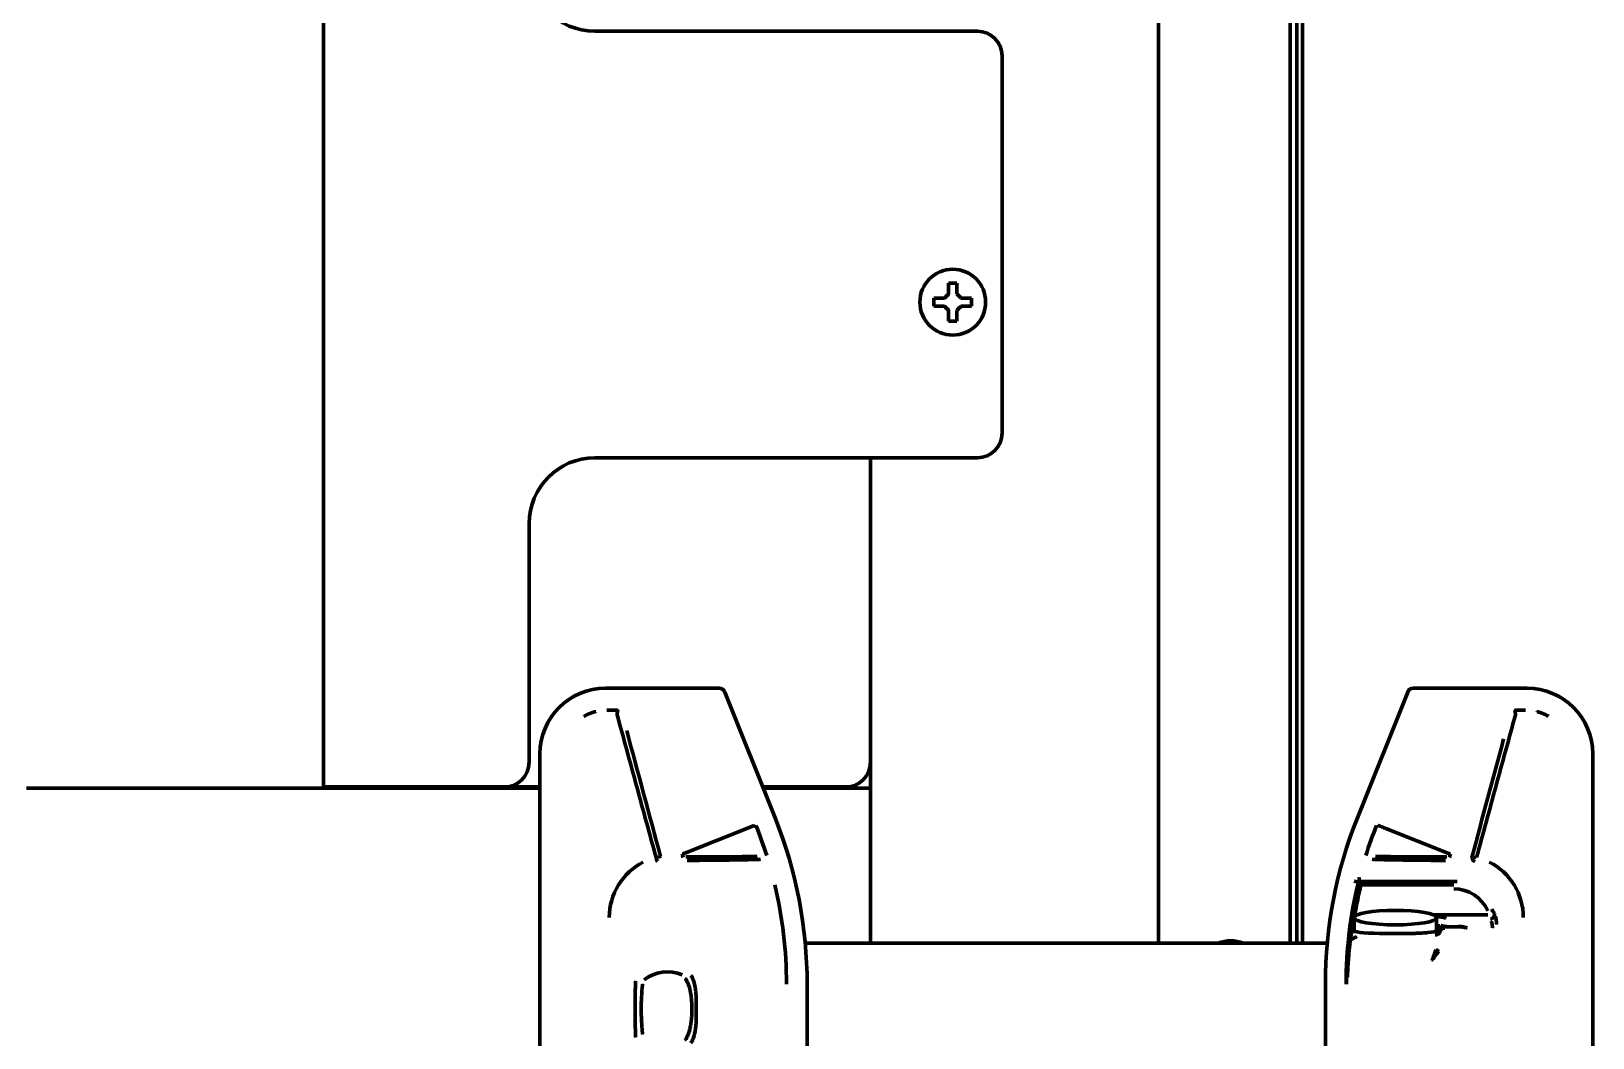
# Model space of a CAD drawing. Header units: inches. Extents: x -2983 to 7024, y 422 to 5529.
# Drawn here: x 3463.8 to 3653.6, y 4707 to 4829.3 of the extents above; entities that cross this region are included whole.
import ezdxf

# ---------------------------------------------------------------- set-up
doc = ezdxf.new("R2010")
doc.units = ezdxf.units.IN

msp = doc.modelspace()

# ---------------------------------------------------------------- linework, layer by layer
at = {"linetype": 'Continuous', "lineweight": 70}
for p, q in [((3499.28, 5360.79), (3499.28, 4737.49)), ((3616.78, 4718.49), (3616.78, 5275.99)), ((3600.78, 4718.5), (3600.78, 5273.99)), ((3618.28, 4718.49), (3618.28, 5013.79)), ((3617.61, 5012.79), (3617.61, 4718.49)), ((3532.28, 4829.33), (3578.78, 4829.33)), ((3581.78, 4826.33), (3581.78, 4780.49)), ((3573.48, 4796.41), (3573.48, 4796.91)), ((3578.08, 4796.91), (3578.08, 4796.41)), ((3573.48, 4795.91), (3573.48, 4796.41)), ((3578.08, 4796.41), (3578.08, 4795.91)), ((3578.78, 4777.49), (3532.28, 4777.49)), ((3565.78, 4718.49), (3565.78, 4777.5)), ((3524.28, 4769.49), (3524.28, 4740.49)), ((3533.57, 4749.49), (3547.38, 4749.49)), ((3631.78, 4749.49), (3645.6, 4749.49)), ((3548.08, 4749.02), (3554.19, 4733.75)), ((3631.09, 4749.02), (3624.98, 4733.75)), ((3525.58, 4669.49), (3525.58, 4741.5)), ((3653.58, 4741.5), (3653.58, 4669.49)), ((3525.58, 4737.34), (3463.17, 4737.34)), ((3505.28, 4737.49), (3499.28, 4737.49)), ((3521.28, 4737.49), (3505.28, 4737.49)), ((3521.28, 4737.49), (3525.58, 4737.49)), ((3552.69, 4737.49), (3562.78, 4737.49)), ((3565.78, 4737.34), (3552.75, 4737.34)), ((3543.21, 4729.43), (3550.76, 4732.45)), ((3550.76, 4732.45), (3551.65, 4732.81)), ((3635.96, 4729.43), (3628.41, 4732.45)), ((3625.19, 4725.98), (3637.08, 4725.98)), ((3625.4, 4725.11), (3625.3, 4725.13)), ((3636.7, 4725.6), (3625.48, 4725.6)), ((3624.58, 4721.61), (3624.58, 4719.94)), ((3624.85, 4722.44), (3624.76, 4722.45)), ((3624.78, 4721.94), (3624.95, 4721.94)), ((3634.22, 4721.94), (3640.81, 4721.94)), ((3634.58, 4719.94), (3634.58, 4721.61)), ((3624.1, 4719.5), (3624.2, 4719.41)), ((3624.31, 4719.74), (3624.47, 4720)), ((3624.49, 4720.03), (3624.58, 4720.08)), ((3634.68, 4720.02), (3634.67, 4720.03)), ((3635.38, 4720.49), (3635.43, 4720.49)), ((3637.27, 4720.49), (3635.48, 4720.49)), ((3637.27, 4720.53), (3637.27, 4720.49)), ((3621.31, 4718.49), (3557.86, 4718.49)), ((3558.08, 4713.51), (3558.08, 4669.49)), ((3621.08, 4669.49), (3621.08, 4713.51))]:
    msp.add_line(p, q, dxfattribs=at)
msp.add_circle((3575.78, 4796.41), 4, dxfattribs=at)
for centre, radius, start, end in [((3532.28, 4837.33), 8, 180, 270), ((3578.78, 4826.33), 3, 0, 90), ((3578.78, 4780.49), 3, 270, 0), ((3532.28, 4769.49), 8, 90, 180), ((3521.28, 4740.49), 3, 270, 0), ((3562.78, 4740.49), 3, 270, 0), ((3503.58, 4713.51), 51.99, 17.5022, 21.8014), ((3503.58, 4713.51), 54.5, 0, 21.8014), ((3675.58, 4713.51), 54.5, 158.1986, 180), ((3675.58, 4713.51), 51.99, 158.1986, 162.4978), ((3541.53, 4721.64), 7.5, 116.6411, 180.0036), ((3637.64, 4721.64), 7.5, 359.9972, 63.358), ((3503.58, 4713.51), 51.99, 0, 13.4408), ((3675.58, 4713.51), 51.99, 166.2035, 180), ((3675.58, 4713.51), 51.61, 166.993, 170.0221), ((3636.7, 4720.61), 4.5, 24.0059, 90.0091), ((3609.58, 4714.79), 4, 67.6631, 112.3312), ((3629.58, 4710.49), 10, 122.7612, 122.9242), ((3541.08, 4710.49), 4.53, 66.4602, 128.2829), ((3675.58, 4713.51), 51.93, 179.0499, 180)]:
    msp.add_arc(centre, radius, start, end, dxfattribs=at)
for centre, major_axis, ratio, start_param, end_param in [((3533.6, 4741.48), (-5.67, 5.67), 0.997265, 5.499157, 7.067214), ((3547.38, 4748.74), (0.031, -0.75), 0.998627, 1.910477, 3.100392), ((3631.78, 4748.74), (0.031, 0.75), 0.998627, 0.041201, 1.231116), ((3645.57, 4741.48), (5.67, 5.67), 0.997265, 5.499157, 7.067214), ((3526.56, 4711.17), (264.8, -988.25), 0.017452, 1.584217, 1.599684), ((3652.61, 4711.17), (264.8, 988.26), 0.017452, 1.542914, 1.557376), ((3627.98, 4732.62), (-0.464, 0.186), 0.00001, 3.564808, 6.265734), ((3539.77, 4728.93), (-0.483, -0.13), 0.013523, 1.457675, 3.124137), ((3539.77, 4728.93), (-0.119, 0.486), 0.112563, 1.586794, 3.119544), ((3543.37, 4729.49), (-0.483, -0.129), 0.044563, 0.01747, 1.215363), ((3635.8, 4729.49), (0.483, -0.129), 0.044565, 5.067822, 6.265715), ((3639.4, 4728.93), (0.301, -0.399), 0.999598, 3.804727, 5.400099), ((3639.4, 4728.93), (0.483, -0.13), 0.013523, 3.159048, 4.825514), ((3641.15, 4721.96), (-0.427, -0.259), 0.996672, 1.026891, 2.873747), ((3624.14, 4719.11), (-0.0989, 0.0148), 0.918409, 0.044134, 1.971535), ((3629.61, 4720.01), (-5.13, 0), 0.069756, 0.043327, 0.108267), ((3629.58, 4720.01), (5.1, 0), 0.069927, 3.25023, 4.486596), ((3629.58, 4720.01), (5.1, 0), 0.069927, 5.586769, 6.174554), ((3634.41, 4720.09), (0.427, -0.451), 0.999829, 5.524595, 6.891653), ((3629.55, 4720.01), (-5.13, 0), 0.069756, 3.033332, 3.100369), ((3635.36, 4720.06), (0.488, 0.11), 0.980935, 1.683565, 2.914946), ((3635.38, 4719.99), (0, 0.501), 0.999097, 0.000003, 1.473687), ((3635.48, 4719.99), (0, 0.501), 0.999028, 0, 1.471684), ((3635.51, 4719.86), (0.5, -0.014), 0.966696, 1.404138, 2.958996), ((3635.87, 4720.99), (0, -0.5), 0.000006, 5.863051, 6.283192), ((3623.76, 4714.37), (-0.1, 0.0017), 0.000004, 4.712397, 6.26578)]:
    msp.add_ellipse(centre, major_axis=major_axis, ratio=ratio, start_param=start_param, end_param=end_param, dxfattribs=at)
msp.add_ellipse((3629.58, 4721.61), major_axis=(5, 0), ratio=0.176327, dxfattribs=at)
for points, degree, knots in [([(3573.48, 4796.91), (3573.69, 4796.91), (3573.9, 4796.91), (3574.22, 4796.91), (3574.33, 4796.91), (3574.56, 4796.91), (3574.67, 4796.91), (3574.78, 4796.91)], 3, [0, 0, 0, 0, 0.5, 0.5, 0.75, 0.75, 1, 1, 1, 1]), ([(3576.28, 4798.71), (3576.28, 4798.51), (3576.28, 4798.3), (3576.28, 4797.97), (3576.28, 4797.86), (3576.28, 4797.64), (3576.28, 4797.52), (3576.28, 4797.41)], 3, [0, 0, 0, 0, 0.5, 0.5, 0.75, 0.75, 1, 1, 1, 1]), ([(3575.28, 4794.11), (3575.28, 4794.31), (3575.28, 4794.52), (3575.28, 4794.85), (3575.28, 4794.96), (3575.28, 4795.18), (3575.28, 4795.29), (3575.28, 4795.41)], 3, [0, 0, 0, 0, 0.5, 0.5, 0.75, 0.75, 1, 1, 1, 1]), ([(3578.08, 4795.91), (3577.88, 4795.91), (3577.67, 4795.91), (3577.35, 4795.91), (3577.24, 4795.91), (3577.01, 4795.91), (3576.9, 4795.91), (3576.78, 4795.91)], 3, [0, 0, 0, 0, 0.5, 0.5, 0.75, 0.75, 1, 1, 1, 1]), ([(3532.35, 4746.64), (3532.35, 4746.64), (3532.33, 4746.64), (3532.31, 4746.63), (3532.28, 4746.63), (3532.24, 4746.62), (3532.21, 4746.61), (3532.18, 4746.6), (3532.15, 4746.59), (3532.11, 4746.58), (3532.08, 4746.57), (3532.05, 4746.56), (3532.02, 4746.55), (3531.99, 4746.54), (3531.95, 4746.53), (3531.92, 4746.52), (3531.89, 4746.5), (3531.86, 4746.49), (3531.83, 4746.48), (3531.8, 4746.47), (3531.76, 4746.46), (3531.73, 4746.45), (3531.7, 4746.43), (3531.67, 4746.42), (3531.64, 4746.41), (3531.61, 4746.4), (3531.58, 4746.38), (3531.55, 4746.37), (3531.52, 4746.36), (3531.49, 4746.34), (3531.46, 4746.33), (3531.43, 4746.32), (3531.4, 4746.3), (3531.37, 4746.29), (3531.34, 4746.27), (3531.31, 4746.26), (3531.28, 4746.25), (3531.25, 4746.23), (3531.22, 4746.22), (3531.19, 4746.2), (3531.16, 4746.19), (3531.13, 4746.17), (3531.1, 4746.15), (3531.08, 4746.14), (3531.05, 4746.12), (3531.02, 4746.11), (3531, 4746.1), (3530.99, 4746.09)], 3, [0, 0, 0, 0, 0.005015, 0.028175, 0.05131, 0.074419, 0.097503, 0.120562, 0.143595, 0.166602, 0.189585, 0.212542, 0.235473, 0.25838, 0.281261, 0.304118, 0.326949, 0.349755, 0.372537, 0.395294, 0.418026, 0.440734, 0.463417, 0.486075, 0.508709, 0.531318, 0.553901, 0.57646, 0.598992, 0.621499, 0.64398, 0.666435, 0.688864, 0.711266, 0.733641, 0.75599, 0.778311, 0.800606, 0.822873, 0.845112, 0.867324, 0.889507, 0.911663, 0.93379, 0.955889, 0.977959, 1, 1, 1, 1]), ([(3535.11, 4746.8), (3535.11, 4746.8), (3535.1, 4746.8), (3535.1, 4746.8), (3535.1, 4746.8), (3535.1, 4746.8), (3535.09, 4746.79), (3535.09, 4746.79), (3535.09, 4746.79), (3535.08, 4746.79), (3535.08, 4746.79), (3535.08, 4746.78), (3535.08, 4746.78), (3535.07, 4746.78), (3535.07, 4746.77), (3535.07, 4746.77), (3535.07, 4746.76), (3535.06, 4746.76), (3535.06, 4746.76), (3535.06, 4746.75), (3535.05, 4746.73), (3535.04, 4746.7), (3535.03, 4746.67), (3535.02, 4746.63), (3535.01, 4746.59), (3535.01, 4746.55), (3535, 4746.5), (3535, 4746.47), (3534.99, 4746.44), (3534.99, 4746.42), (3534.99, 4746.4), (3534.99, 4746.38), (3534.99, 4746.36), (3534.99, 4746.34), (3534.99, 4746.32), (3534.99, 4746.3), (3534.99, 4746.28), (3534.99, 4746.26), (3534.99, 4746.25)], 3, [0, 0, 0, 0, 0.014233, 0.028379, 0.042448, 0.056447, 0.070385, 0.08427, 0.098111, 0.111917, 0.125697, 0.13946, 0.153216, 0.166973, 0.180741, 0.194529, 0.208347, 0.222203, 0.236108, 0.25007, 0.311115, 0.372699, 0.435479, 0.500026, 0.55846, 0.619456, 0.683242, 0.749971, 0.771354, 0.793527, 0.8165, 0.840277, 0.864865, 0.890265, 0.91648, 0.94351, 0.971351, 1, 1, 1, 1]), ([(3648.18, 4746.09), (3648.17, 4746.1), (3648.15, 4746.11), (3648.11, 4746.13), (3648.08, 4746.14), (3648.05, 4746.16), (3648.02, 4746.18), (3647.98, 4746.2), (3647.95, 4746.21), (3647.92, 4746.23), (3647.88, 4746.25), (3647.85, 4746.26), (3647.82, 4746.28), (3647.78, 4746.3), (3647.75, 4746.31), (3647.72, 4746.33), (3647.68, 4746.34), (3647.65, 4746.36), (3647.61, 4746.37), (3647.58, 4746.39), (3647.54, 4746.4), (3647.51, 4746.42), (3647.47, 4746.43), (3647.44, 4746.45), (3647.4, 4746.46), (3647.37, 4746.47), (3647.33, 4746.49), (3647.3, 4746.5), (3647.26, 4746.51), (3647.22, 4746.52), (3647.19, 4746.54), (3647.15, 4746.55), (3647.11, 4746.56), (3647.08, 4746.57), (3647.04, 4746.58), (3647, 4746.59), (3646.97, 4746.6), (3646.93, 4746.61), (3646.89, 4746.62), (3646.86, 4746.63), (3646.83, 4746.64), (3646.82, 4746.64), (3646.82, 4746.64)], 3, [0, 0, 0, 0, 0.024984, 0.050005, 0.075063, 0.100157, 0.125287, 0.150454, 0.175656, 0.200893, 0.226166, 0.251473, 0.276815, 0.302192, 0.327602, 0.353046, 0.378524, 0.404035, 0.429579, 0.455156, 0.480765, 0.506407, 0.53208, 0.557785, 0.583522, 0.60929, 0.63509, 0.660921, 0.686785, 0.712681, 0.738609, 0.76457, 0.790563, 0.816588, 0.842646, 0.868736, 0.894859, 0.921015, 0.947204, 0.973425, 0.99968, 1, 1, 1, 1]), ([(3550.76, 4732.45), (3550.77, 4732.44), (3550.77, 4732.43), (3550.78, 4732.41), (3550.78, 4732.4), (3550.79, 4732.39)], 3, [0, 0, 0, 0, 0.502197, 0.502197, 1, 1, 1, 1]), ([(3551.65, 4732.81), (3551.65, 4732.8), (3551.66, 4732.79), (3551.66, 4732.77), (3551.67, 4732.76), (3551.67, 4732.75)], 3, [0, 0, 0, 0, 0.502212, 0.502212, 1, 1, 1, 1]), ([(3627.5, 4732.75), (3627.5, 4732.76), (3627.5, 4732.77), (3627.51, 4732.79), (3627.52, 4732.8), (3627.52, 4732.81)], 3, [0, 0, 0, 0, 0.502213, 0.502213, 1, 1, 1, 1]), ([(3628.38, 4732.39), (3628.39, 4732.4), (3628.39, 4732.41), (3628.4, 4732.43), (3628.4, 4732.44), (3628.41, 4732.45)], 3, [0, 0, 0, 0, 0.502213, 0.502213, 1, 1, 1, 1]), ([(3543, 4728.93), (3542.98, 4729), (3542.96, 4729.07), (3542.92, 4729.22), (3542.9, 4729.29), (3542.89, 4729.36)], 3, [0, 0, 0, 0, 0.50115, 0.50115, 1, 1, 1, 1]), ([(3551.99, 4729.06), (3551.88, 4729.05), (3551.77, 4729.05), (3551.59, 4729.05), (3551.5, 4729.04), (3551.41, 4729.04), (3551.35, 4729.04), (3551.32, 4729.04), (3551.03, 4729.03), (3550.75, 4729.03), (3550.16, 4729.02), (3549.84, 4729.01), (3549.17, 4729.01), (3548.82, 4729), (3548.35, 4729), (3548.26, 4729), (3548.12, 4729), (3548.07, 4729), (3547.97, 4729), (3547.73, 4729), (3547.48, 4728.99), (3546.88, 4728.99), (3546.46, 4728.99), (3545.92, 4728.99), (3545.82, 4728.99), (3545.6, 4728.99), (3545.49, 4728.99), (3545.16, 4728.99), (3544.71, 4728.99), (3544.25, 4728.99), (3543.91, 4728.99), (3543.79, 4728.99), (3543.56, 4728.99), (3543.44, 4728.99), (3543.32, 4729)], 3, [0, 0, 0, 0, 0.0625, 0.0625, 0.09375, 0.109375, 0.109375, 0.125, 0.125, 0.25, 0.25, 0.375, 0.375, 0.5, 0.5, 0.53125, 0.53125, 0.546875, 0.546875, 0.5625, 0.625, 0.625, 0.75, 0.75, 0.78125, 0.78125, 0.8125, 0.8125, 0.875, 0.9375, 0.9375, 0.96875, 0.96875, 1, 1, 1, 1]), ([(3552.42, 4728.7), (3552.31, 4728.69), (3552.2, 4728.69), (3552.01, 4728.68), (3551.92, 4728.68), (3551.82, 4728.68), (3551.76, 4728.67), (3551.73, 4728.67), (3551.43, 4728.66), (3551.14, 4728.66), (3550.53, 4728.64), (3550.2, 4728.64), (3549.51, 4728.62), (3549.14, 4728.62), (3548.66, 4728.61), (3548.56, 4728.61), (3548.41, 4728.61), (3548.36, 4728.61), (3548.26, 4728.6), (3548.01, 4728.6), (3547.75, 4728.6), (3547.13, 4728.59), (3546.7, 4728.58), (3545.82, 4728.58), (3544.92, 4728.57), (3543.97, 4728.56), (3543.48, 4728.56)], 3, [0, 0, 0, 0, 0.0625, 0.0625, 0.09375, 0.109375, 0.109375, 0.125, 0.125, 0.25, 0.25, 0.375, 0.375, 0.5, 0.5, 0.53125, 0.53125, 0.546875, 0.546875, 0.5625, 0.625, 0.625, 0.75, 0.75, 0.875, 1, 1, 1, 1]), ([(3635.68, 4728.56), (3635.2, 4728.56), (3634.72, 4728.56), (3633.8, 4728.57), (3633.34, 4728.58), (3632.46, 4728.58), (3632.03, 4728.59), (3631.51, 4728.6), (3631.36, 4728.6), (3631.2, 4728.6), (3631.1, 4728.6), (3631.05, 4728.6), (3630.8, 4728.61), (3630.6, 4728.61), (3630.03, 4728.62), (3629.66, 4728.62), (3628.97, 4728.64), (3628.64, 4728.64), (3628.18, 4728.65), (3628.03, 4728.66), (3627.82, 4728.66), (3627.75, 4728.66), (3627.64, 4728.67), (3627.61, 4728.67), (3627.54, 4728.67), (3627.51, 4728.67), (3627.21, 4728.68), (3626.97, 4728.69), (3626.75, 4728.7)], 3, [0, 0, 0, 0, 0.125, 0.125, 0.25, 0.25, 0.375, 0.375, 0.40625, 0.421875, 0.421875, 0.4375, 0.4375, 0.5, 0.5, 0.625, 0.625, 0.75, 0.75, 0.8125, 0.8125, 0.84375, 0.84375, 0.859375, 0.859375, 0.875, 0.875, 1, 1, 1, 1]), ([(3635.85, 4729), (3635.37, 4728.99), (3634.91, 4728.99), (3634.02, 4728.99), (3633.58, 4728.99), (3632.72, 4728.99), (3632.31, 4728.99), (3631.8, 4728.99), (3631.65, 4729), (3631.51, 4729), (3631.41, 4729), (3631.36, 4729), (3631.11, 4729), (3630.92, 4729), (3630.36, 4729), (3630.01, 4729.01), (3629.34, 4729.01), (3629.02, 4729.02), (3628.57, 4729.03), (3628.43, 4729.03), (3628.22, 4729.03), (3628.15, 4729.03), (3628.02, 4729.04), (3627.95, 4729.04), (3627.82, 4729.04), (3627.76, 4729.04), (3627.64, 4729.04), (3627.58, 4729.05), (3627.4, 4729.05), (3627.29, 4729.05), (3627.18, 4729.06)], 3, [0, 0, 0, 0, 0.125, 0.125, 0.25, 0.25, 0.375, 0.375, 0.40625, 0.421875, 0.421875, 0.4375, 0.4375, 0.5, 0.5, 0.625, 0.625, 0.75, 0.75, 0.8125, 0.8125, 0.84375, 0.84375, 0.875, 0.875, 0.90625, 0.90625, 0.9375, 0.9375, 1, 1, 1, 1]), ([(3636.28, 4729.36), (3636.26, 4729.29), (3636.24, 4729.22), (3636.21, 4729.07), (3636.19, 4729), (3636.17, 4728.93)], 3, [0, 0, 0, 0, 0.501162, 0.501162, 1, 1, 1, 1]), ([(3624.61, 4726.04), (3624.62, 4726.04), (3624.62, 4726.03), (3624.64, 4726.03), (3624.65, 4726.03), (3624.67, 4726.02), (3624.69, 4726.02), (3624.73, 4726.01), (3624.76, 4726), (3624.82, 4725.98), (3624.85, 4725.98), (3624.89, 4725.97), (3624.9, 4725.96), (3624.93, 4725.96), (3624.94, 4725.95), (3624.97, 4725.94), (3624.99, 4725.94), (3625.02, 4725.93), (3625.03, 4725.93), (3625.04, 4725.92), (3625.05, 4725.92), (3625.07, 4725.92), (3625.08, 4725.92), (3625.09, 4725.91), (3625.09, 4725.91), (3625.09, 4725.91), (3625.09, 4725.91), (3625.09, 4725.91)], 3, [0, 0, 0, 0, 0.03125, 0.03125, 0.0625, 0.0625, 0.125, 0.125, 0.25, 0.25, 0.375, 0.375, 0.4375, 0.4375, 0.5, 0.5, 0.625, 0.625, 0.6875, 0.6875, 0.75, 0.75, 0.875, 0.875, 0.9375, 0.9375, 1, 1, 1, 1]), ([(3625.39, 4725.54), (3625.36, 4725.57), (3625.34, 4725.6), (3625.29, 4725.66), (3625.26, 4725.69), (3625.21, 4725.75), (3625.19, 4725.78), (3625.14, 4725.85), (3625.12, 4725.88), (3625.09, 4725.91)], 3, [0, 0, 0, 0, 0.25, 0.25, 0.5, 0.5, 0.75, 0.75, 1, 1, 1, 1]), ([(3625.17, 4726.48), (3625.17, 4726.47), (3625.17, 4726.46), (3625.17, 4726.45), (3625.17, 4726.44), (3625.18, 4726.42), (3625.18, 4726.4), (3625.18, 4726.35), (3625.18, 4726.32), (3625.18, 4726.28), (3625.18, 4726.26), (3625.18, 4726.23), (3625.18, 4726.21), (3625.18, 4726.18), (3625.18, 4726.15), (3625.18, 4726.14), (3625.18, 4726.11), (3625.18, 4726.09), (3625.18, 4726.06), (3625.18, 4726.05), (3625.18, 4726.03), (3625.18, 4726.03), (3625.18, 4726.01), (3625.18, 4726), (3625.18, 4725.99), (3625.18, 4725.99), (3625.18, 4725.98), (3625.18, 4725.98), (3625.18, 4725.98)], 3, [0, 0, 0, 0, 0.03125, 0.03125, 0.0625, 0.0625, 0.125, 0.125, 0.25, 0.25, 0.3125, 0.3125, 0.375, 0.4375, 0.4375, 0.5, 0.5, 0.625, 0.625, 0.6875, 0.6875, 0.75, 0.75, 0.875, 0.875, 0.9375, 0.9375, 1, 1, 1, 1]), ([(3625.3, 4725.13), (3625.3, 4725.14), (3625.31, 4725.18), (3625.32, 4725.23), (3625.34, 4725.29), (3625.35, 4725.34), (3625.36, 4725.39), (3625.37, 4725.45), (3625.38, 4725.49), (3625.39, 4725.52), (3625.39, 4725.53), (3625.39, 4725.53), (3625.39, 4725.53)], 3, [0, 0, 0, 0, 0.111105, 0.222209, 0.333314, 0.444418, 0.555523, 0.666628, 0.777732, 0.888837, 0.999941, 1, 1, 1, 1]), ([(3624.41, 4720.96), (3624.41, 4720.97), (3624.41, 4720.98), (3624.42, 4721), (3624.42, 4721.03), (3624.43, 4721.07), (3624.44, 4721.12), (3624.45, 4721.18), (3624.47, 4721.25), (3624.48, 4721.33), (3624.5, 4721.42), (3624.52, 4721.51), (3624.54, 4721.61), (3624.56, 4721.7), (3624.58, 4721.78), (3624.59, 4721.83), (3624.6, 4721.87), (3624.61, 4721.88), (3624.61, 4721.88), (3624.61, 4721.88), (3624.61, 4721.88)], 3, [0, 0, 0, 0, 0.062495, 0.12499, 0.187484, 0.249979, 0.312474, 0.374969, 0.437464, 0.499959, 0.562453, 0.624948, 0.687443, 0.749938, 0.812433, 0.874927, 0.937422, 0.999917, 0.999917, 1, 1, 1, 1]), ([(3624.61, 4721.88), (3624.61, 4721.89), (3624.62, 4721.91), (3624.63, 4721.94), (3624.64, 4721.95), (3624.65, 4721.98), (3624.66, 4721.99), (3624.67, 4722.02), (3624.67, 4722.04), (3624.68, 4722.05)], 3, [0, 0, 0, 0, 0.25, 0.25, 0.5, 0.5, 0.75, 0.75, 1, 1, 1, 1]), ([(3624.68, 4722.05), (3624.68, 4722.05), (3624.68, 4722.05), (3624.68, 4722.06), (3624.68, 4722.06), (3624.69, 4722.08), (3624.69, 4722.1), (3624.7, 4722.14), (3624.71, 4722.2), (3624.72, 4722.27), (3624.74, 4722.36), (3624.75, 4722.42), (3624.76, 4722.45)], 3, [0, 0, 0, 0, 0.000048, 0.000048, 0.125042, 0.250036, 0.37503, 0.500024, 0.625018, 0.750012, 0.875006, 1, 1, 1, 1]), ([(3634.4, 4721.77), (3634.48, 4721.77), (3634.9, 4721.72), (3635.38, 4721.65), (3635.65, 4721.57), (3635.68, 4721.53)], 2, [0, 0, 0, 0.073395, 0.382263, 0.691132, 1, 1, 1]), ([(3641.39, 4720.35), (3641.39, 4720.37), (3641.39, 4720.39), (3641.39, 4720.44), (3641.39, 4720.48), (3641.38, 4720.52), (3641.38, 4720.56), (3641.37, 4720.61), (3641.37, 4720.65), (3641.36, 4720.69), (3641.36, 4720.73), (3641.35, 4720.78), (3641.34, 4720.83), (3641.33, 4720.88), (3641.32, 4720.93), (3641.31, 4720.99), (3641.3, 4721.05), (3641.28, 4721.09), (3641.28, 4721.12), (3641.27, 4721.13)], 3, [0, 0, 0, 0, 0.04305, 0.087212, 0.132486, 0.178874, 0.226377, 0.274994, 0.324728, 0.375578, 0.427546, 0.480632, 0.543095, 0.612699, 0.689444, 0.77333, 0.864358, 0.962528, 1, 1, 1, 1]), ([(3641.89, 4720.8), (3641.89, 4720.81), (3641.89, 4720.82), (3641.89, 4720.84), (3641.89, 4720.87), (3641.89, 4720.89), (3641.89, 4720.91), (3641.89, 4720.93), (3641.89, 4720.95), (3641.88, 4720.97), (3641.88, 4720.99), (3641.88, 4721.01), (3641.88, 4721.03), (3641.88, 4721.05), (3641.88, 4721.07), (3641.87, 4721.09), (3641.87, 4721.1), (3641.87, 4721.12), (3641.87, 4721.14), (3641.87, 4721.16), (3641.87, 4721.18), (3641.86, 4721.19), (3641.86, 4721.21), (3641.86, 4721.23), (3641.86, 4721.24), (3641.85, 4721.26), (3641.85, 4721.28), (3641.85, 4721.29), (3641.85, 4721.31), (3641.85, 4721.32), (3641.84, 4721.34), (3641.84, 4721.35), (3641.84, 4721.37), (3641.84, 4721.38), (3641.83, 4721.39), (3641.83, 4721.41), (3641.83, 4721.42), (3641.83, 4721.43), (3641.82, 4721.45), (3641.82, 4721.46), (3641.82, 4721.47), (3641.82, 4721.49), (3641.81, 4721.5), (3641.81, 4721.51), (3641.81, 4721.52), (3641.81, 4721.53), (3641.8, 4721.55), (3641.8, 4721.56), (3641.8, 4721.57), (3641.8, 4721.58), (3641.79, 4721.59), (3641.79, 4721.6), (3641.79, 4721.61), (3641.79, 4721.62), (3641.78, 4721.63), (3641.78, 4721.64), (3641.78, 4721.65), (3641.78, 4721.66), (3641.77, 4721.67), (3641.77, 4721.69), (3641.77, 4721.7), (3641.76, 4721.72), (3641.76, 4721.72)], 3, [0, 0, 0, 0, 0.01933, 0.03855, 0.05766, 0.076661, 0.095553, 0.114335, 0.133008, 0.151571, 0.170025, 0.18837, 0.206606, 0.224733, 0.242752, 0.260662, 0.278463, 0.296157, 0.313742, 0.331219, 0.348588, 0.365849, 0.383002, 0.400048, 0.416986, 0.433816, 0.450539, 0.467155, 0.483663, 0.500064, 0.516357, 0.532544, 0.548623, 0.564596, 0.580461, 0.59622, 0.611872, 0.627417, 0.642856, 0.658188, 0.673414, 0.688533, 0.703545, 0.718452, 0.733252, 0.747946, 0.762534, 0.777015, 0.791391, 0.80566, 0.819824, 0.833882, 0.847833, 0.861679, 0.875419, 0.889054, 0.902582, 0.916005, 0.929322, 0.942534, 0.990751, 1, 1, 1, 1]), ([(3624.1, 4719.5), (3624.1, 4719.54), (3624.11, 4719.6), (3624.12, 4719.66), (3624.13, 4719.7), (3624.13, 4719.71), (3624.13, 4719.71), (3624.13, 4719.71), (3624.13, 4719.71)], 3, [0, 0, 0, 0, 0.249874, 0.499749, 0.749623, 0.999497, 0.999497, 1, 1, 1, 1]), ([(3624.13, 4719.71), (3624.14, 4719.72), (3624.14, 4719.73), (3624.15, 4719.76), (3624.15, 4719.77), (3624.16, 4719.78)], 3, [0, 0, 0, 0, 0.5, 0.5, 1, 1, 1, 1]), ([(3624.16, 4719.78), (3624.18, 4719.91), (3624.22, 4720.14), (3624.28, 4720.45), (3624.33, 4720.7), (3624.36, 4720.82), (3624.38, 4720.87)], 3, [0, 0, 0, 0, 0.249997, 0.499998, 0.749999, 1, 1, 1, 1]), ([(3624.17, 4719.73), (3624.17, 4719.73), (3624.17, 4719.73), (3624.16, 4719.74), (3624.16, 4719.74), (3624.16, 4719.75), (3624.16, 4719.75), (3624.16, 4719.75), (3624.16, 4719.75), (3624.16, 4719.75), (3624.16, 4719.76), (3624.16, 4719.76), (3624.16, 4719.76), (3624.16, 4719.76), (3624.16, 4719.76), (3624.16, 4719.76), (3624.16, 4719.77), (3624.16, 4719.77), (3624.16, 4719.77), (3624.16, 4719.77), (3624.16, 4719.77), (3624.16, 4719.77), (3624.16, 4719.77), (3624.16, 4719.78), (3624.16, 4719.78), (3624.16, 4719.78), (3624.16, 4719.78), (3624.16, 4719.78), (3624.16, 4719.78)], 3, [0, 0, 0, 0, 0.087775, 0.167542, 0.239322, 0.303148, 0.359064, 0.407136, 0.447472, 0.480253, 0.505822, 0.538406, 0.5705, 0.602112, 0.633252, 0.663928, 0.694152, 0.723932, 0.753281, 0.782208, 0.810726, 0.838848, 0.866586, 0.893953, 0.920963, 0.947631, 0.973971, 1, 1, 1, 1]), ([(3624.17, 4719.73), (3624.17, 4719.73), (3624.17, 4719.72), (3624.17, 4719.72), (3624.17, 4719.72), (3624.18, 4719.71), (3624.18, 4719.71), (3624.18, 4719.71), (3624.19, 4719.71), (3624.19, 4719.7), (3624.19, 4719.7), (3624.2, 4719.7), (3624.2, 4719.7), (3624.2, 4719.7), (3624.21, 4719.69), (3624.21, 4719.69), (3624.22, 4719.69), (3624.23, 4719.69), (3624.23, 4719.69), (3624.24, 4719.69), (3624.25, 4719.7), (3624.26, 4719.7), (3624.27, 4719.7), (3624.27, 4719.71)], 3, [0, 0, 0, 0, 0.015625, 0.015625, 0.03125, 0.03125, 0.0625, 0.0625, 0.09375, 0.09375, 0.125, 0.125, 0.1875, 0.1875, 0.25, 0.25, 0.375, 0.375, 0.5, 0.5, 0.75, 0.75, 1, 1, 1, 1]), ([(3624.26, 4720.26), (3624.26, 4720.27), (3624.26, 4720.29), (3624.27, 4720.35), (3624.28, 4720.4), (3624.3, 4720.48), (3624.31, 4720.52), (3624.31, 4720.56)], 3, [0, 0, 0, 0, 0.108625, 0.108625, 0.574825, 0.574825, 1, 1, 1, 1]), ([(3624.42, 4719.06), (3624.5, 4719.1), (3624.57, 4719.14), (3624.73, 4719.22), (3624.81, 4719.26), (3624.9, 4719.3)], 3, [0, 0, 0, 0, 0.5, 0.5, 1, 1, 1, 1]), ([(3628.44, 4719.66), (3628.63, 4719.66), (3628.82, 4719.66), (3629.2, 4719.66), (3629.39, 4719.66), (3629.58, 4719.66)], 3, [0, 0, 0, 0, 0.5, 0.5, 1, 1, 1, 1]), ([(3629.58, 4719.66), (3629.77, 4719.66), (3629.96, 4719.66), (3630.33, 4719.66), (3630.51, 4719.66), (3630.87, 4719.67), (3631.05, 4719.67), (3631.27, 4719.68), (3631.31, 4719.68), (3631.4, 4719.68), (3631.53, 4719.68), (3631.66, 4719.69), (3631.91, 4719.69), (3632.07, 4719.7), (3632.39, 4719.71), (3632.54, 4719.72), (3632.73, 4719.73), (3632.76, 4719.73), (3632.84, 4719.74), (3632.94, 4719.74), (3633.05, 4719.75), (3633.25, 4719.76), (3633.38, 4719.77), (3633.5, 4719.78)], 3, [0, 0, 0, 0, 0.125, 0.125, 0.25, 0.25, 0.375, 0.375, 0.40625, 0.40625, 0.4375, 0.5, 0.5, 0.625, 0.625, 0.75, 0.75, 0.78125, 0.78125, 0.8125, 0.875, 0.875, 1, 1, 1, 1]), ([(3634.7, 4720), (3634.75, 4720.01), (3634.79, 4720.03), (3634.85, 4720.06), (3634.86, 4720.06)], 2, [0, 0, 0, 0.500233, 0.75035, 1, 1, 1]), ([(3634.8, 4720.76), (3634.8, 4720.75), (3634.8, 4720.73), (3634.8, 4720.68), (3634.8, 4720.64), (3634.8, 4720.59), (3634.8, 4720.57), (3634.8, 4720.53), (3634.8, 4720.51), (3634.8, 4720.46), (3634.8, 4720.44), (3634.8, 4720.4), (3634.8, 4720.38), (3634.8, 4720.36), (3634.8, 4720.35), (3634.8, 4720.34), (3634.8, 4720.34)], 3, [0, 0, 0, 0, 0.25, 0.25, 0.5, 0.5, 0.625, 0.625, 0.75, 0.75, 0.875, 0.875, 0.9375, 0.96875, 0.96875, 1, 1, 1, 1]), ([(3635.87, 4720.53), (3635.83, 4720.53), (3635.8, 4720.53), (3635.74, 4720.54), (3635.7, 4720.54), (3635.64, 4720.54), (3635.62, 4720.55), (3635.56, 4720.55), (3635.54, 4720.56), (3635.49, 4720.56), (3635.47, 4720.57), (3635.42, 4720.57), (3635.4, 4720.58), (3635.35, 4720.59), (3635.31, 4720.6), (3635.25, 4720.62), (3635.22, 4720.62), (3635.19, 4720.63), (3635.18, 4720.64), (3635.17, 4720.64)], 3, [0, 0, 0, 0, 0.09463, 0.09463, 0.18926, 0.18926, 0.283889, 0.283889, 0.378519, 0.378519, 0.473149, 0.473149, 0.567779, 0.567779, 0.757038, 0.757038, 0.946298, 0.946298, 1, 1, 1, 1]), ([(3635.2, 4720.53), (3635.22, 4720.52), (3635.25, 4720.51), (3635.3, 4720.5), (3635.32, 4720.5), (3635.35, 4720.49), (3635.37, 4720.49), (3635.38, 4720.49)], 3, [0, 0, 0, 0, 0.5, 0.5, 0.75, 0.75, 1, 1, 1, 1]), ([(3638.31, 4720.37), (3638.31, 4720.37), (3638.27, 4720.38), (3638.2, 4720.41), (3638.08, 4720.44), (3637.96, 4720.47), (3637.85, 4720.49), (3637.74, 4720.51), (3637.65, 4720.52), (3637.58, 4720.52), (3637.53, 4720.52), (3637.5, 4720.53), (3637.47, 4720.53), (3637.43, 4720.53), (3637.39, 4720.53), (3637.35, 4720.53), (3637.31, 4720.53), (3637.28, 4720.53), (3637.27, 4720.53)], 3, [0, 0, 0, 0, 0.000059, 0.132051, 0.251205, 0.363862, 0.491337, 0.579126, 0.661179, 0.737452, 0.763103, 0.790798, 0.820541, 0.852335, 0.886181, 0.922079, 0.960023, 1, 1, 1, 1]), ([(3638.17, 4720.34), (3638.17, 4720.34), (3638.13, 4720.36), (3638.05, 4720.39), (3637.91, 4720.43), (3637.8, 4720.45), (3637.73, 4720.46), (3637.69, 4720.46), (3637.66, 4720.47), (3637.62, 4720.47), (3637.58, 4720.48), (3637.54, 4720.48), (3637.51, 4720.48), (3637.47, 4720.48), (3637.43, 4720.49), (3637.39, 4720.49), (3637.35, 4720.49), (3637.31, 4720.49), (3637.28, 4720.49), (3637.27, 4720.49)], 3, [0, 0, 0, 0, 0.000004, 0.17123, 0.332846, 0.488044, 0.52622, 0.564458, 0.6028, 0.641285, 0.679952, 0.718839, 0.757981, 0.797413, 0.837166, 0.877273, 0.917763, 0.958663, 1, 1, 1, 1]), ([(3623.76, 4714.37), (3623.76, 4714.48), (3623.78, 4714.88), (3623.81, 4715.52), (3623.86, 4716.26), (3623.91, 4716.9), (3623.96, 4717.44), (3624.01, 4717.89), (3624.05, 4718.24), (3624.08, 4718.51), (3624.11, 4718.69), (3624.13, 4718.81), (3624.14, 4718.87), (3624.15, 4718.88), (3624.15, 4718.88)], 3, [0, 0, 0, 0, 0.055778, 0.193635, 0.31794, 0.429921, 0.530786, 0.62174, 0.70352, 0.777177, 0.843619, 0.903584, 0.957821, 1, 1, 1, 1]), ([(3624.42, 4719.06), (3624.39, 4719.03), (3624.35, 4719.02), (3624.26, 4719.01), (3624.22, 4719.01), (3624.17, 4719.02)], 3, [0, 0, 0, 0, 0.5, 0.5, 1, 1, 1, 1]), ([(3624.17, 4718.9), (3624.17, 4718.9), (3624.17, 4718.9), (3624.17, 4718.91), (3624.17, 4718.92), (3624.17, 4718.95), (3624.17, 4718.98), (3624.17, 4719.02)], 3, [0, 0, 0, 0, 0.25, 0.25, 0.5, 0.5, 1, 1, 1, 1]), ([(3634.51, 4717.72), (3634.47, 4717.62), (3634.43, 4717.51), (3634.36, 4717.3), (3634.32, 4717.19), (3634.24, 4716.97), (3634.2, 4716.86), (3634.12, 4716.64), (3634.08, 4716.53), (3634.03, 4716.42)], 3, [0, 0, 0, 0, 0.25, 0.25, 0.5, 0.5, 0.75, 0.75, 1, 1, 1, 1]), ([(3634.83, 4717.49), (3634.81, 4717.47), (3634.78, 4717.43), (3634.74, 4717.36), (3634.69, 4717.3), (3634.64, 4717.25), (3634.6, 4717.19), (3634.56, 4717.13), (3634.52, 4717.08), (3634.48, 4717.03), (3634.44, 4716.97), (3634.4, 4716.92), (3634.36, 4716.88), (3634.33, 4716.83), (3634.3, 4716.79), (3634.26, 4716.74), (3634.23, 4716.7), (3634.2, 4716.66), (3634.17, 4716.62), (3634.15, 4716.58), (3634.12, 4716.55), (3634.1, 4716.51), (3634.07, 4716.48), (3634.05, 4716.45), (3634.04, 4716.43), (3634.03, 4716.42)], 3, [0, 0, 0, 0, 0.060363, 0.11919, 0.17648, 0.232235, 0.286453, 0.339136, 0.390282, 0.439894, 0.48797, 0.53451, 0.579516, 0.622988, 0.664925, 0.705328, 0.744197, 0.781533, 0.817336, 0.851607, 0.884346, 0.915554, 0.945232, 0.97338, 1, 1, 1, 1]), ([(3634.83, 4717.49), (3634.81, 4717.51), (3634.78, 4717.53), (3634.73, 4717.57), (3634.71, 4717.59), (3634.65, 4717.63), (3634.62, 4717.65), (3634.57, 4717.69), (3634.54, 4717.7), (3634.51, 4717.72)], 3, [0, 0, 0, 0, 0.25, 0.25, 0.5, 0.5, 0.75, 0.75, 1, 1, 1, 1]), ([(3537.22, 4713.89), (3537.22, 4713.89), (3537.22, 4713.88), (3537.22, 4713.85), (3537.22, 4713.84), (3537.22, 4713.82), (3537.22, 4713.81), (3537.21, 4713.8), (3537.21, 4713.79), (3537.21, 4713.75), (3537.21, 4713.71), (3537.21, 4713.62), (3537.21, 4713.57), (3537.2, 4713.5), (3537.2, 4713.49), (3537.2, 4713.46), (3537.2, 4713.41), (3537.2, 4713.37), (3537.2, 4713.27), (3537.2, 4713.2), (3537.2, 4713.06), (3537.2, 4712.98), (3537.19, 4712.86), (3537.19, 4712.82), (3537.19, 4712.74), (3537.19, 4712.7), (3537.19, 4712.58), (3537.19, 4712.49), (3537.19, 4712.32), (3537.19, 4712.23), (3537.19, 4712.1), (3537.19, 4712.05), (3537.19, 4711.96), (3537.19, 4711.92), (3537.19, 4711.78), (3537.19, 4711.69), (3537.19, 4711.42), (3537.19, 4711.23), (3537.18, 4710.86), (3537.18, 4710.68), (3537.18, 4710.4), (3537.18, 4710.31), (3537.18, 4710.12), (3537.19, 4710.03), (3537.19, 4709.75), (3537.19, 4709.56), (3537.19, 4709.2), (3537.19, 4709.02), (3537.19, 4708.75), (3537.19, 4708.66), (3537.19, 4708.53), (3537.19, 4708.49), (3537.19, 4708.4), (3537.19, 4708.36), (3537.19, 4708.24), (3537.19, 4708.16), (3537.2, 4708), (3537.2, 4707.93), (3537.2, 4707.82), (3537.2, 4707.78), (3537.2, 4707.71), (3537.2, 4707.68), (3537.2, 4707.58), (3537.2, 4707.52), (3537.21, 4707.44), (3537.21, 4707.41), (3537.21, 4707.37), (3537.21, 4707.36), (3537.21, 4707.33), (3537.21, 4707.32), (3537.21, 4707.27), (3537.21, 4707.23), (3537.21, 4707.18), (3537.22, 4707.16), (3537.22, 4707.14), (3537.22, 4707.13), (3537.22, 4707.1), (3537.22, 4707.09), (3537.22, 4707.08)], 3, [0, 0, 0, 0, 0.03125, 0.03125, 0.046875, 0.046875, 0.054688, 0.054688, 0.0625, 0.0625, 0.09375, 0.09375, 0.125, 0.125, 0.132813, 0.132813, 0.140625, 0.15625, 0.15625, 0.1875, 0.1875, 0.21875, 0.21875, 0.234375, 0.234375, 0.25, 0.25, 0.28125, 0.28125, 0.3125, 0.3125, 0.328125, 0.328125, 0.34375, 0.34375, 0.375, 0.375, 0.4375, 0.4375, 0.5, 0.5, 0.53125, 0.53125, 0.5625, 0.5625, 0.625, 0.625, 0.6875, 0.6875, 0.71875, 0.71875, 0.734375, 0.734375, 0.75, 0.75, 0.78125, 0.78125, 0.8125, 0.8125, 0.828125, 0.828125, 0.84375, 0.84375, 0.875, 0.875, 0.890625, 0.890625, 0.898438, 0.898438, 0.90625, 0.90625, 0.9375, 0.9375, 0.953125, 0.953125, 0.96875, 0.96875, 1, 1, 1, 1]), ([(3538.07, 4713.54), (3538.07, 4713.53), (3538.07, 4713.52), (3538.07, 4713.5), (3538.07, 4713.49), (3538.06, 4713.47), (3538.06, 4713.46), (3538.06, 4713.45), (3538.06, 4713.44), (3538.06, 4713.4), (3538.05, 4713.36), (3538.05, 4713.3), (3538.05, 4713.27), (3538.04, 4713.24), (3538.04, 4713.22), (3538.04, 4713.2), (3538.04, 4713.19), (3538.03, 4713.12), (3538.03, 4713.06), (3538.02, 4712.94), (3538.01, 4712.88), (3538, 4712.75), (3538, 4712.68), (3537.99, 4712.59), (3537.99, 4712.57), (3537.99, 4712.53), (3537.99, 4712.48), (3537.98, 4712.42), (3537.97, 4712.24), (3537.96, 4712.09), (3537.95, 4711.85), (3537.94, 4711.77), (3537.94, 4711.61), (3537.93, 4711.53), (3537.92, 4711.29), (3537.92, 4711.13), (3537.91, 4710.81), (3537.91, 4710.65), (3537.91, 4710.41), (3537.91, 4710.33), (3537.91, 4710.17), (3537.91, 4710.09), (3537.91, 4709.93), (3537.92, 4709.84), (3537.92, 4709.68), (3537.93, 4709.6), (3537.94, 4709.37), (3537.94, 4709.21), (3537.96, 4708.97), (3537.96, 4708.9), (3537.97, 4708.78), (3537.97, 4708.74), (3537.98, 4708.67), (3537.98, 4708.63), (3537.99, 4708.52), (3537.99, 4708.45), (3538, 4708.3), (3538, 4708.24), (3538.01, 4708.14), (3538.01, 4708.1), (3538.02, 4708.05), (3538.02, 4708.04), (3538.02, 4708.01), (3538.02, 4707.99), (3538.03, 4707.92), (3538.03, 4707.86), (3538.04, 4707.78), (3538.04, 4707.75), (3538.04, 4707.72), (3538.05, 4707.71), (3538.05, 4707.68), (3538.05, 4707.67), (3538.05, 4707.62), (3538.06, 4707.58), (3538.06, 4707.53), (3538.06, 4707.52), (3538.06, 4707.5), (3538.07, 4707.49), (3538.07, 4707.48), (3538.07, 4707.48), (3538.07, 4707.45), (3538.07, 4707.44), (3538.07, 4707.44)], 3, [0, 0, 0, 0, 0.03125, 0.03125, 0.046875, 0.046875, 0.054687, 0.054687, 0.0625, 0.0625, 0.09375, 0.09375, 0.109375, 0.109375, 0.117187, 0.117187, 0.125, 0.125, 0.15625, 0.15625, 0.1875, 0.1875, 0.21875, 0.21875, 0.226562, 0.226562, 0.234375, 0.25, 0.25, 0.3125, 0.3125, 0.34375, 0.34375, 0.375, 0.375, 0.4375, 0.4375, 0.5, 0.5, 0.53125, 0.53125, 0.5625, 0.5625, 0.59375, 0.59375, 0.625, 0.625, 0.6875, 0.6875, 0.71875, 0.71875, 0.734375, 0.734375, 0.75, 0.75, 0.78125, 0.78125, 0.8125, 0.8125, 0.828125, 0.828125, 0.835937, 0.835937, 0.84375, 0.84375, 0.875, 0.875, 0.890625, 0.890625, 0.898437, 0.898437, 0.90625, 0.90625, 0.9375, 0.9375, 0.953125, 0.953125, 0.960937, 0.960937, 0.96875, 0.96875, 1, 1, 1, 1]), ([(3543.23, 4706.78), (3543.24, 4706.79), (3543.26, 4706.8), (3543.28, 4706.82), (3543.29, 4706.83), (3543.3, 4706.84), (3543.31, 4706.85), (3543.35, 4706.89), (3543.38, 4706.93), (3543.42, 4707), (3543.44, 4707.03), (3543.46, 4707.06), (3543.47, 4707.08), (3543.48, 4707.11), (3543.49, 4707.12), (3543.53, 4707.19), (3543.56, 4707.25), (3543.61, 4707.39), (3543.64, 4707.46), (3543.68, 4707.57), (3543.7, 4707.6), (3543.72, 4707.68), (3543.73, 4707.72), (3543.77, 4707.84), (3543.79, 4707.92), (3543.83, 4708.09), (3543.85, 4708.17), (3543.89, 4708.35), (3543.9, 4708.44), (3543.93, 4708.57), (3543.93, 4708.62), (3543.95, 4708.71), (3543.95, 4708.75), (3543.99, 4708.98), (3544.01, 4709.17), (3544.04, 4709.54), (3544.05, 4709.73), (3544.06, 4710.01), (3544.06, 4710.11), (3544.06, 4710.3), (3544.07, 4710.49), (3544.06, 4710.78), (3544.06, 4710.97), (3544.05, 4711.11), (3544.05, 4711.15), (3544.05, 4711.25), (3544.04, 4711.3), (3544.03, 4711.44), (3544.03, 4711.53), (3544, 4711.81), (3543.99, 4712), (3543.95, 4712.27), (3543.93, 4712.36), (3543.91, 4712.5), (3543.9, 4712.54), (3543.89, 4712.63), (3543.88, 4712.67), (3543.85, 4712.81), (3543.83, 4712.89), (3543.79, 4713.06), (3543.77, 4713.14), (3543.72, 4713.3), (3543.7, 4713.37), (3543.64, 4713.52), (3543.61, 4713.59), (3543.56, 4713.72), (3543.53, 4713.79), (3543.48, 4713.87), (3543.47, 4713.9), (3543.45, 4713.94), (3543.44, 4713.95), (3543.42, 4713.98), (3543.41, 4714), (3543.39, 4714.02), (3543.38, 4714.04), (3543.37, 4714.06), (3543.35, 4714.09), (3543.33, 4714.1), (3543.29, 4714.15), (3543.26, 4714.18), (3543.23, 4714.2)], 3, [0, 0, 0, 0, 0.015625, 0.015625, 0.023437, 0.023437, 0.03125, 0.03125, 0.0625, 0.0625, 0.078125, 0.078125, 0.085937, 0.085937, 0.09375, 0.09375, 0.125, 0.125, 0.15625, 0.15625, 0.171875, 0.171875, 0.1875, 0.1875, 0.21875, 0.21875, 0.25, 0.25, 0.28125, 0.28125, 0.296875, 0.296875, 0.3125, 0.3125, 0.375, 0.375, 0.4375, 0.4375, 0.46875, 0.46875, 0.5, 0.53125, 0.5625, 0.5625, 0.578125, 0.578125, 0.59375, 0.59375, 0.625, 0.625, 0.6875, 0.6875, 0.71875, 0.71875, 0.734375, 0.734375, 0.75, 0.75, 0.78125, 0.78125, 0.8125, 0.8125, 0.84375, 0.84375, 0.875, 0.875, 0.90625, 0.90625, 0.921875, 0.921875, 0.929687, 0.929687, 0.9375, 0.945312, 0.945312, 0.953125, 0.953125, 0.96875, 0.96875, 1, 1, 1, 1]), ([(3543.96, 4706.41), (3543.97, 4706.43), (3543.98, 4706.44), (3544, 4706.47), (3544.01, 4706.47), (3544.02, 4706.49), (3544.03, 4706.5), (3544.06, 4706.55), (3544.09, 4706.6), (3544.13, 4706.68), (3544.14, 4706.71), (3544.16, 4706.75), (3544.17, 4706.77), (3544.18, 4706.8), (3544.19, 4706.81), (3544.22, 4706.89), (3544.25, 4706.96), (3544.3, 4707.11), (3544.32, 4707.19), (3544.35, 4707.31), (3544.36, 4707.35), (3544.38, 4707.43), (3544.39, 4707.48), (3544.42, 4707.61), (3544.44, 4707.7), (3544.47, 4707.88), (3544.49, 4707.97), (3544.51, 4708.16), (3544.52, 4708.25), (3544.54, 4708.4), (3544.54, 4708.45), (3544.55, 4708.55), (3544.56, 4708.6), (3544.58, 4708.85), (3544.59, 4709.05), (3544.6, 4709.46), (3544.6, 4709.66), (3544.61, 4709.97), (3544.61, 4710.08), (3544.61, 4710.28), (3544.61, 4710.49), (3544.61, 4710.7), (3544.61, 4710.9), (3544.61, 4711.01), (3544.61, 4711.21), (3544.6, 4711.32), (3544.6, 4711.52), (3544.6, 4711.63), (3544.59, 4711.93), (3544.58, 4712.13), (3544.55, 4712.43), (3544.54, 4712.53), (3544.53, 4712.67), (3544.52, 4712.72), (3544.51, 4712.82), (3544.5, 4712.87), (3544.49, 4713.01), (3544.47, 4713.1), (3544.44, 4713.28), (3544.42, 4713.37), (3544.39, 4713.5), (3544.38, 4713.57), (3544.36, 4713.63), (3544.35, 4713.67), (3544.35, 4713.69), (3544.32, 4713.79), (3544.3, 4713.87), (3544.25, 4714.01), (3544.22, 4714.08), (3544.18, 4714.18), (3544.17, 4714.21), (3544.14, 4714.27), (3544.13, 4714.3), (3544.1, 4714.35), (3544.09, 4714.38), (3544.06, 4714.43), (3544.05, 4714.45), (3544.01, 4714.51), (3543.98, 4714.54), (3543.96, 4714.56)], 3, [0, 0, 0, 0, 0.015625, 0.015625, 0.023437, 0.023437, 0.03125, 0.03125, 0.0625, 0.0625, 0.078125, 0.078125, 0.085937, 0.085937, 0.09375, 0.09375, 0.125, 0.125, 0.15625, 0.15625, 0.171875, 0.171875, 0.1875, 0.1875, 0.21875, 0.21875, 0.25, 0.25, 0.28125, 0.28125, 0.296875, 0.296875, 0.3125, 0.3125, 0.375, 0.375, 0.4375, 0.4375, 0.46875, 0.46875, 0.5, 0.53125, 0.53125, 0.5625, 0.5625, 0.59375, 0.59375, 0.625, 0.625, 0.6875, 0.6875, 0.71875, 0.71875, 0.734375, 0.734375, 0.75, 0.75, 0.78125, 0.78125, 0.8125, 0.8125, 0.828125, 0.835937, 0.835937, 0.84375, 0.84375, 0.875, 0.875, 0.90625, 0.90625, 0.921875, 0.921875, 0.9375, 0.9375, 0.953125, 0.953125, 0.96875, 0.96875, 1, 1, 1, 1])]:
    msp.add_open_spline(points, degree=degree, knots=knots, dxfattribs=at)
for points in [[(3574.78, 4796.91), (3574.81, 4796.93), (3574.86, 4796.98), (3574.93, 4797.05), (3575, 4797.12), (3575.07, 4797.19), (3575.14, 4797.27), (3575.21, 4797.34), (3575.26, 4797.39), (3575.28, 4797.41)], [(3575.28, 4797.41), (3575.28, 4797.46), (3575.28, 4797.57), (3575.28, 4797.73), (3575.28, 4797.89), (3575.28, 4798.05), (3575.28, 4798.2), (3575.28, 4798.36), (3575.28, 4798.52), (3575.28, 4798.65), (3575.28, 4798.71)], [(3575.28, 4798.71), (3575.45, 4798.71), (3575.78, 4798.71), (3576.12, 4798.71), (3576.28, 4798.71)], [(3576.28, 4797.41), (3576.31, 4797.38), (3576.36, 4797.33), (3576.44, 4797.26), (3576.51, 4797.19), (3576.58, 4797.12), (3576.65, 4797.05), (3576.71, 4796.98), (3576.76, 4796.93), (3576.78, 4796.91)], [(3576.78, 4796.91), (3576.84, 4796.91), (3576.95, 4796.91), (3577.11, 4796.91), (3577.27, 4796.91), (3577.42, 4796.91), (3577.57, 4796.91), (3577.73, 4796.91), (3577.9, 4796.91), (3578.02, 4796.91), (3578.08, 4796.91)], [(3574.78, 4795.91), (3574.73, 4795.91), (3574.62, 4795.91), (3574.46, 4795.91), (3574.3, 4795.91), (3574.15, 4795.91), (3573.99, 4795.91), (3573.84, 4795.91), (3573.67, 4795.91), (3573.55, 4795.91), (3573.48, 4795.91)], [(3575.28, 4795.41), (3575.26, 4795.44), (3575.21, 4795.49), (3575.13, 4795.56), (3575.06, 4795.63), (3574.99, 4795.7), (3574.92, 4795.77), (3574.85, 4795.84), (3574.81, 4795.89), (3574.78, 4795.91)], [(3576.78, 4795.91), (3576.76, 4795.89), (3576.71, 4795.84), (3576.64, 4795.77), (3576.57, 4795.7), (3576.5, 4795.62), (3576.43, 4795.55), (3576.36, 4795.48), (3576.31, 4795.43), (3576.28, 4795.41)], [(3576.28, 4795.41), (3576.28, 4795.35), (3576.28, 4795.25), (3576.28, 4795.09), (3576.28, 4794.93), (3576.28, 4794.77), (3576.28, 4794.62), (3576.28, 4794.46), (3576.28, 4794.3), (3576.28, 4794.17), (3576.28, 4794.11)], [(3576.28, 4794.11), (3576.12, 4794.11), (3575.78, 4794.11), (3575.45, 4794.11), (3575.28, 4794.11)], [(3535.11, 4746.8), (3534.89, 4746.8), (3534.44, 4746.81), (3533.98, 4746.81), (3533.75, 4746.82)], [(3539.72, 4728.91), (3539.33, 4730.32), (3538.55, 4733.17), (3537.38, 4737.49), (3536.19, 4741.85), (3535.39, 4744.78), (3534.99, 4746.25)], [(3644.18, 4746.25), (3643.78, 4744.78), (3642.98, 4741.85), (3641.79, 4737.49), (3640.61, 4733.17), (3639.84, 4730.32), (3639.45, 4728.91)], [(3645.42, 4746.82), (3645.18, 4746.81), (3644.72, 4746.81), (3644.28, 4746.8), (3644.06, 4746.8)], [(3625.42, 4725.69), (3625.34, 4725.79), (3625.26, 4725.88), (3625.19, 4725.98)], [(3641.63, 4722.1), (3641.59, 4722.16), (3641.52, 4722.28), (3641.4, 4722.46), (3641.31, 4722.58), (3641.27, 4722.64)], [(3624.02, 4718.99), (3624.02, 4718.99), (3624.02, 4719), (3624.03, 4719.02), (3624.03, 4719.04), (3624.04, 4719.08), (3624.04, 4719.1), (3624.04, 4719.12)], [(3624.04, 4719.12), (3624.05, 4719.14), (3624.05, 4719.19), (3624.07, 4719.27), (3624.07, 4719.33), (3624.08, 4719.36)], [(3624.08, 4719.36), (3624.08, 4719.38), (3624.09, 4719.43), (3624.09, 4719.48), (3624.1, 4719.5)], [(3624.18, 4719.26), (3624.18, 4719.29), (3624.19, 4719.34), (3624.19, 4719.39), (3624.2, 4719.41)], [(3624.2, 4719.41), (3624.2, 4719.44), (3624.21, 4719.5), (3624.22, 4719.55), (3624.23, 4719.59), (3624.23, 4719.6), (3624.23, 4719.6)], [(3624.31, 4719.74), (3624.3, 4719.73), (3624.29, 4719.72), (3624.27, 4719.71)], [(3624.38, 4720.87), (3624.39, 4720.9), (3624.4, 4720.93), (3624.41, 4720.96)], [(3624.47, 4720.02), (3624.48, 4720.01), (3624.48, 4720), (3624.49, 4720)], [(3634.66, 4720.04), (3634.66, 4720.03), (3634.67, 4720.03), (3634.67, 4720.03)], [(3634.68, 4720), (3634.69, 4720.01), (3634.69, 4720.02), (3634.7, 4720.02)], [(3634.8, 4720.76), (3634.79, 4720.78), (3634.79, 4720.8), (3634.79, 4720.81)], [(3623.66, 4714.37), (3623.66, 4714.66), (3623.68, 4715.21), (3623.71, 4715.96), (3623.75, 4716.62), (3623.79, 4717.19), (3623.83, 4717.67), (3623.87, 4718.07), (3623.91, 4718.39), (3623.94, 4718.63), (3623.96, 4718.79), (3623.98, 4718.9), (3623.99, 4718.96), (3623.99, 4718.98), (3623.99, 4718.98)], [(3624.17, 4718.9), (3624.26, 4718.95), (3624.34, 4719), (3624.42, 4719.06)]]:
    msp.add_open_spline(points, degree=3, dxfattribs=at)
for points, weights in [([(3644.06, 4746.8), (3644.13, 4746.79), (3644.18, 4746.56), (3644.18, 4746.25)], [1.18252508315, 0.939158305618, 0.939158305618, 1.18252508315]), ([(3624.15, 4718.88), (3624.07, 4718.83), (3623.98, 4718.88), (3623.99, 4718.98)], [1.39783492335, 0.867388358882, 0.867388358882, 1.39783492335])]:
    msp.add_rational_spline(points, weights, degree=3, dxfattribs=at)

doc.saveas('drawing.dxf')
